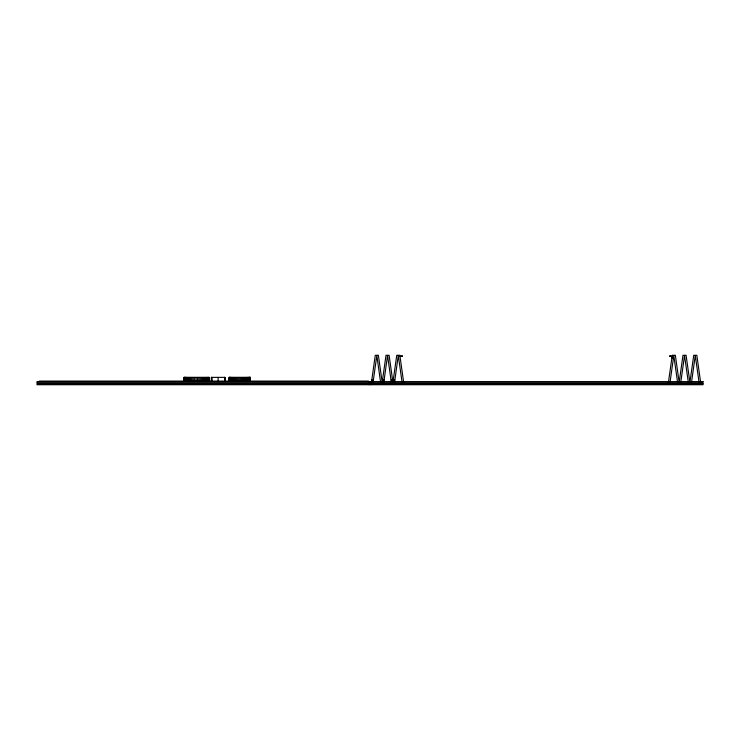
<?xml version="1.0" encoding="UTF-8"?>
<svg xmlns="http://www.w3.org/2000/svg" width="740" height="740" viewBox="0 0 740 740"><rect width="100%" height="100%" fill="white"/><g stroke="black" fill="none" stroke-linecap="round" stroke-linejoin="round"><path stroke-width="1.11" d="M371.452 382.432L375.272 355.265L378.371 355.265L382.192 382.432L386.012 355.265L389.111 355.265L392.931 382.432L396.751 355.265L399.85 355.265L403.67 382.432M373.006 382.645L376.827 355.478L380.638 382.645M383.746 382.645L387.566 355.478L391.377 382.645M394.485 382.645L398.305 355.478L402.116 382.645M668.433 382.432L672.253 355.265L675.352 355.265L679.172 382.432L682.992 355.265L686.091 355.265L689.911 382.432L693.732 355.265L696.83 355.265L700.651 382.432M669.987 382.645L673.798 355.478L677.618 382.645M680.726 382.645L684.537 355.478L688.357 382.645M691.465 382.645L695.276 355.478L699.096 382.645M400.534 356.356L400.016 356.43L402.449 356.088M671.568 356.356L672.087 356.43L669.654 356.088M402.199 355.986L400.553 356.486L402.236 356.255M391.016 380.064L392.57 379.842M39.349 381.082L368.548 381.082M669.904 355.986L671.55 356.486L669.866 356.255M671.883 357.846L673.437 358.068M393.301 379.842L394.846 380.064M382.562 379.842L384.106 380.064M371.813 379.842L373.367 380.064M702.584 382.802L702.584 383.847M370.897 381.6L370.897 382.802M370.897 383.847L370.897 384.735M370.481 382.802L370.481 383.847M369.519 382.802L369.519 383.847M369.103 381.6L369.103 382.802M369.103 383.847L369.103 384.735M250.342 381.026L250.342 377.372L229.067 377.372L229.067 381.026M250.25 377.372L250.25 381.026M250.102 377.372L250.102 381.026M249.898 377.372L249.898 381.026M249.63 377.372L249.556 381.026L249.408 377.372M249.315 377.372L249.315 381.026M249.204 377.372L249.204 381.026M249.038 377.372L249.038 381.026M248.696 377.372L248.696 381.026M248.279 377.372L248.279 381.026M247.798 377.372L247.798 381.026M247.243 377.372L247.243 381.026M246.531 377.372L246.531 381.026M245.736 377.372L245.736 381.026M244.875 377.372L244.875 381.026M243.95 377.372L243.95 381.026M242.961 377.372L242.961 381.026M241.915 377.372L241.915 381.026M240.814 377.372L240.814 381.026M239.658 377.372L239.658 381.026M238.4 377.372L238.4 381.026M237.207 377.372L237.207 381.026M236.069 377.372L236.069 381.026M234.996 377.372L234.996 381.026M233.997 377.372L233.997 381.026M233.082 377.372L233.082 381.026M232.24 377.372L232.24 381.026M231.5 377.372L231.5 381.026M231.074 377.372L231.074 381.026M230.686 377.372L230.686 381.026M230.344 377.372L230.344 381.026M230.048 377.372L230.048 381.026M229.807 377.372L229.659 381.026L229.613 377.372M229.465 377.372L229.372 381.026M229.224 377.372L229.206 381.026M224.942 381.026L224.942 377.372L211.307 377.372L211.307 381.026M224.803 377.372L224.803 381.026M224.646 377.372L224.646 381.026M218.124 377.372L218.124 381.026M211.89 377.372L211.89 381.026M211.668 377.372L211.668 381.026M209.179 381.026L209.244 377.372L184.001 377.372L184.001 381.026M208.985 377.372L208.985 381.026M208.662 377.372L208.662 381.026M208.227 377.372L208.227 381.026M207.681 377.372L207.681 381.026M207.024 377.372L207.024 381.026M206.266 377.372L206.266 381.026M205.424 377.372L205.424 381.026M204.49 377.372L204.49 381.026M203.482 377.372L203.482 381.026M202.39 377.372L202.39 381.026M201.234 377.372L201.234 381.026M200.022 377.372L200.022 381.026M198.755 377.372L198.755 381.026M197.432 377.372L197.432 381.026M196.082 377.372L196.082 381.026M194.638 377.372L194.638 381.026M193.279 377.372L193.279 381.026M192.021 377.372L192.021 381.026M190.846 377.372L190.846 381.026M189.764 377.372L189.764 381.026M188.765 377.372L188.765 381.026M187.858 377.372L187.858 381.026M187.044 377.372L187.044 381.026M186.526 377.372L186.526 381.026M186.045 377.372L186.045 381.026M185.62 377.372L185.62 381.026M185.231 377.372L185.231 381.026M184.889 377.372L184.889 381.026M184.593 377.372L184.593 381.026M184.473 377.372L184.353 381.026M37.416 382.802L37.416 383.847M703 381.6L37 381.6L37 382.802L703 382.802L703 381.6M703 383.847L37 383.847L37 384.735L703 384.735L703 383.847M184.214 381.026L184.214 377.372L184.149 381.026"/></g></svg>
